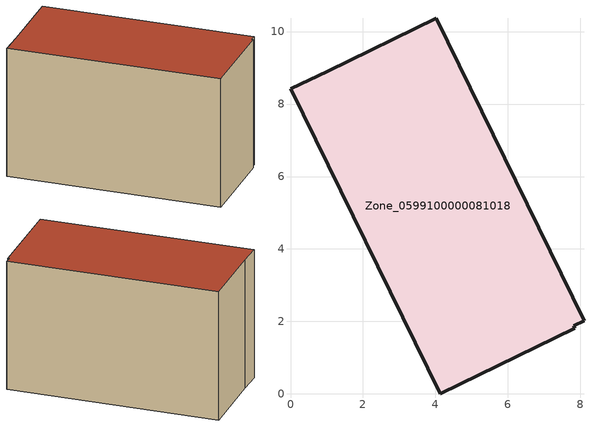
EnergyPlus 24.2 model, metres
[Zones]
Zone_0599100000081018
 floor ground (C_G): 8.1,2.01 7.82,1.88 7.85,1.81 4.14,0 0,8.43 1.02,8.91 4.02,10.37 z0
 wall outside (C_F): 1.02,8.91 0,8.43 4.14,0 7.85,1.81 7.82,1.88 8.1,2.01 4.02,10.37 1.02,8.91 z0:5.84
 roof outside (C_R): 7.82,1.88 8.1,2.01 4.02,10.37 1.02,8.91 0,8.43 4.14,0 7.85,1.81 z5.84
[BUILDING]
Pand.0599100000081018: North Axis=0; Terrain=City; Loads Convergence Tolerance Value=0.04; Temperature Convergence Tolerance Value=0.4; Solar Distribution=FullExterior; Maximum Number of Warmup Days=25; Minimum Number of Warmup Days=1
[Site:Location]
Rotterdam.The.Hague.AP_ZH_NLD Design_Conditions: Latitude=51.96; Longitude=4.45; Time Zone=1; Elevation=-4.5
[SITE:GROUNDTEMPERATURE:BUILDINGSURFACE]
18, 18, 18, 18, 18, 18, 18, 18, 18, 18, 18, 18
[MATERIAL] Thermal Absorptance=0.9; Solar Absorptance=0.7; Visible Absorptance=0.7
Name | Roughness | Thickness | Conductivity | Density | Specific Heat
G.TI.1946-1964 | MediumSmooth | 0.15 | 1 | 540 | 1210
F.TI.1946-1964 | Rough | 0.3 | 0.857143 | 1920 | 840
R.TI.1946-1964 | MediumRough | 0.2 | 0.277778 | 1500 | 1000
[CONSTRUCTION]
C_G: G.TI.1946-1964
C_F: F.TI.1946-1964
C_R: R.TI.1946-1964
[ZONE]
Zone_0599100000081018: Type=1; Multiplier=1; Ceiling Height=Autocalculate; Volume=Autocalculate; Floor Area=autocalculate; Part of Total Floor Area=Yes
[ZONEINFILTRATION:DESIGNFLOWRATE]
Infil_Zone_0599100000081018: Zone or ZoneList or Space or SpaceList=Zone_0599100000081018; Schedule=AlwaysOn; Design Flow Rate Calculation Method=Flow/Area; Flow Rate per Floor Area=0.003; Constant Term Coefficient=1; Temperature Term Coefficient=0; Velocity Term Coefficient=0; Velocity Squared Term Coefficient=0
[HVACTEMPLATE:ZONE:IDEALLOADSAIRSYSTEM]
Zone_0599100000081018: Maximum Heating Supply Air Temperature=50; Minimum Cooling Supply Air Temperature=13; Maximum Heating Supply Air Humidity Ratio=0.0156; Minimum Cooling Supply Air Humidity Ratio=0.0077; Heating Limit=NoLimit; Cooling Limit=NoLimit; Dehumidification Control Type=ConstantSensibleHeatRatio; Cooling Sensible Heat Ratio=0.7; Dehumidification Setpoint=60; Humidification Control Type=None; Humidification Setpoint=30; Outdoor Air Method=None; Outdoor Air Flow Rate per Person=0.00944; Outdoor Air Flow Rate per Zone Floor Area=0; Outdoor Air Flow Rate per Zone=0; Demand Controlled Ventilation Type=None; Outdoor Air Economizer Type=NoEconomizer; Heat Recovery Type=None; Sensible Heat Recovery Effectiveness=0.7; Latent Heat Recovery Effectiveness=0.65
[ZONECONTROL:THERMOSTAT]
ThermostatControl_Zone_0599100000081018: Zone or ZoneList=Zone_0599100000081018; Control Type Schedule=DualSetpointControlType; Control 1=Thermostat_Zone_0599100000081018; Temperature Difference Between Cutout And Setpoint=0
[THERMOSTATSETPOINT:DUALSETPOINT]
Thermostat_Zone_0599100000081018: Heating Setpoint Temperature Schedule=HeatingSetpoint_Zone_0599100000081018; Cooling Setpoint Temperature Schedule=CoolingSetpoint_Zone_0599100000081018
[SCHEDULE:COMPACT]
HeatingSetpoint_Zone_0599100000081018: Through: 12/31, For: AllDays, Until: 24:00, 21
CoolingSetpoint_Zone_0599100000081018: Through: 12/31, For: AllDays, Until: 24:00, 24
DualSetpointControlType: Through: 12/31, For: AllDays, Until: 24:00, 4
AlwaysOn: Through: 12/31, For: AllDays, Until: 24:00, 1
